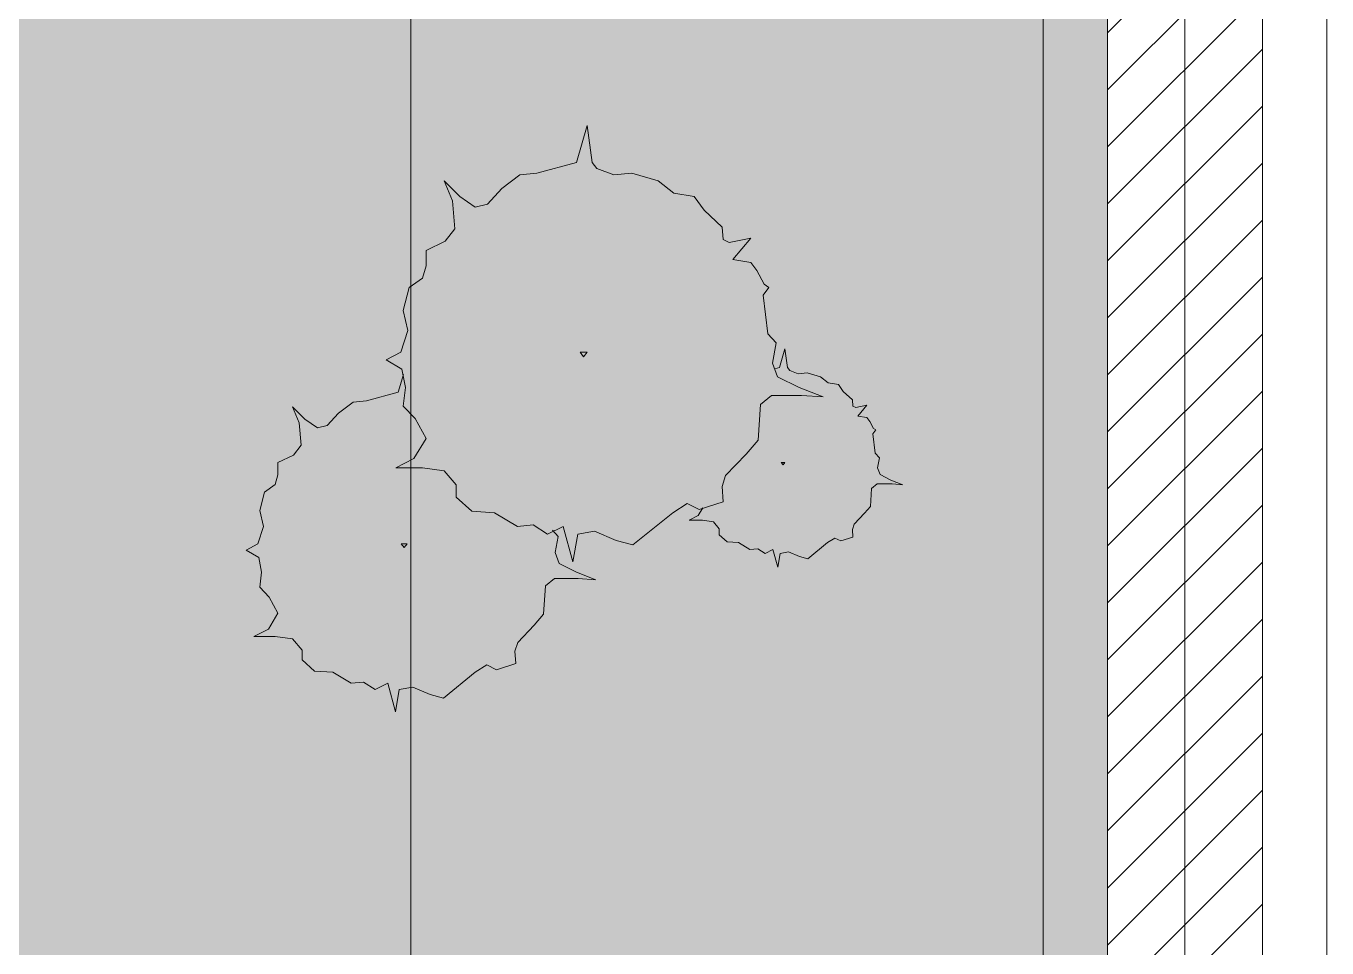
# Model space of a CAD drawing. Header units: millimetres. Extents: x 0 to 71617, y -15450 to 30894.
# Drawn here: x 69608 to 70617, y 19533 to 20247 of the extents above; entities that cross this region are included whole.
import ezdxf

# ---------------------------------------------------------------- set-up
doc = ezdxf.new("R2010")
doc.units = ezdxf.units.MM
doc.linetypes.add('HIDDEN', pattern=[0.375, 0.25, -0.125])
for name, color, linetype, lineweight in [('Hatch', 8, 'Continuous', 5), ('LINE-DETAIL-SAKURA', 2, 'Continuous', 30), ('tree', 251, 'Continuous', 0), ('Wall Brick', 5, 'Continuous', 15)]:
    doc.layers.add(name, color=color, linetype=linetype, lineweight=lineweight)

# ---------------------------------------------------------------- blocks, each defined once
blk = doc.blocks.new('2D WALL G.F')
at = {"layer": 'Hatch', "color": 3, "linetype": 'HIDDEN', "elevation": 7.9}
blk.add_lwpolyline([(50000, -10500), (40000, -10500), (40000, 5500), (50000, 5500)], close=True, dxfattribs=at)
blk = doc.blocks.new('trees top 024')
at = {"color": 0}
for p, q in [((-1.515, 2.858), (-1.577, 2.629)), ((-1.484, 2.679), (-1.515, 2.858)), ((-1.128, 2.748), (-1.236, 2.719)), ((-0.872, 2.54), (-1.128, 2.748)), ((-1.872, 2.629), (-2.019, 2.54)), ((-1.771, 2.619), (-1.872, 2.629)), ((-1.678, 2.679), (-1.771, 2.619)), ((-1.577, 2.629), (-1.678, 2.679)), ((-1.376, 2.659), (-1.484, 2.679)), ((-1.236, 2.719), (-1.376, 2.659)), ((-2.166, 2.53), (-2.267, 2.44)), ((-2.019, 2.54), (-2.166, 2.53)), ((-0.779, 2.48), (-0.872, 2.54)), ((-0.701, 2.52), (-0.779, 2.48)), ((-0.546, 2.47), (-0.701, 2.52)), ((-2.267, 2.44), (-2.267, 2.361)), ((-0.554, 2.371), (-0.546, 2.47)), ((-2.267, 2.361), (-2.345, 2.272)), ((-0.531, 2.301), (-0.554, 2.371)), ((-2.655, 2.252), (-2.538, 2.192)), ((-2.484, 2.252), (-2.655, 2.252)), ((-2.345, 2.272), (-2.484, 2.252)), ((-0.399, 2.162), (-0.531, 2.301)), ((-2.538, 2.192), (-2.461, 2.063)), ((-0.322, 2.073), (-0.399, 2.162)), ((-2.461, 2.063), (-2.531, 1.934)), ((-0.306, 1.844), (-0.322, 2.073)), ((-2.531, 1.934), (-2.608, 1.854)), ((-2.608, 1.854), (-2.593, 1.735)), ((-0.236, 1.785), (-0.306, 1.844)), ((-0.043, 1.785), (-0.236, 1.785)), ((-0.058, 1.735), (0.097, 1.795)), ((0.097, 1.795), (-0.043, 1.785)), ((-2.593, 1.735), (-2.616, 1.616)), ((-0.198, 1.665), (-0.058, 1.735)), ((1.562, 1.695), (1.524, 1.552)), ((1.582, 1.583), (1.562, 1.695)), ((-2.616, 1.616), (-2.717, 1.556)), ((-0.229, 1.576), (-0.198, 1.665)), ((-0.205, 1.447), (-0.229, 1.576)), ((-0.087, 1.652), (-0.165, 1.366)), ((-0.048, 1.428), (-0.087, 1.652)), ((1.461, 1.583), (1.402, 1.546)), ((1.524, 1.552), (1.461, 1.583)), ((1.65, 1.57), (1.582, 1.583)), ((1.737, 1.608), (1.65, 1.57)), ((1.805, 1.626), (1.737, 1.608)), ((1.964, 1.496), (1.805, 1.626)), ((-2.717, 1.556), (-2.624, 1.506)), ((-2.624, 1.506), (-2.577, 1.367)), ((-1.446, 1.536), (-1.469, 1.506)), ((-1.469, 1.506), (-1.422, 1.506)), ((-1.422, 1.506), (-1.446, 1.536)), ((0.262, 1.478), (0.087, 1.404)), ((0.397, 1.515), (0.262, 1.478)), ((0.717, 1.255), (0.397, 1.515)), ((1.155, 1.49), (1.092, 1.434)), ((1.247, 1.496), (1.155, 1.49)), ((1.339, 1.552), (1.247, 1.496)), ((1.402, 1.546), (1.339, 1.552)), ((2.023, 1.459), (1.964, 1.496)), ((2.071, 1.483), (2.023, 1.459)), ((2.168, 1.452), (2.071, 1.483)), ((-2.577, 1.367), (-2.608, 1.238)), ((-0.533, 1.366), (-0.717, 1.255)), ((-0.407, 1.354), (-0.533, 1.366)), ((-0.291, 1.428), (-0.407, 1.354)), ((-0.165, 1.366), (-0.291, 1.428)), ((-0.25, 1.397), (-0.205, 1.447)), ((0.087, 1.404), (-0.048, 1.428)), ((1.092, 1.384), (1.044, 1.328)), ((1.092, 1.434), (1.092, 1.384)), ((2.163, 1.39), (2.168, 1.452)), ((2.178, 1.347), (2.163, 1.39)), ((0.957, 1.316), (0.85, 1.316)), ((0.85, 1.316), (0.923, 1.279)), ((0.923, 1.279), (0.96, 1.217)), ((1.044, 1.328), (0.957, 1.316)), ((2.26, 1.26), (2.178, 1.347)), ((2.308, 1.204), (2.26, 1.26)), ((-2.608, 1.238), (-2.569, 1.089)), ((-0.901, 1.242), (-1.027, 1.13)), ((-0.717, 1.255), (-0.901, 1.242)), ((0.833, 1.18), (0.717, 1.255)), ((0.93, 1.23), (0.833, 1.18)), ((1.124, 1.168), (0.93, 1.23)), ((1.114, 1.043), (1.124, 1.168)), ((2.318, 1.061), (2.308, 1.204)), ((-2.569, 1.089), (-2.484, 1.029)), ((-1.027, 1.13), (-1.027, 1.031)), ((2.362, 1.024), (2.318, 1.061)), ((-2.484, 1.029), (-2.461, 0.95)), ((-2.461, 0.95), (-2.461, 0.851)), ((-1.027, 1.031), (-1.124, 0.919)), ((1.143, 0.956), (1.114, 1.043)), ((1.308, 0.783), (1.143, 0.956)), ((2.483, 1.024), (2.362, 1.024)), ((2.366, 0.893), (2.386, 0.949)), ((2.386, 0.949), (2.473, 0.993)), ((2.473, 0.993), (2.57, 1.03)), ((2.57, 1.03), (2.483, 1.024)), ((-2.461, 0.851), (-2.337, 0.791)), ((-1.298, 0.894), (-1.511, 0.894)), ((-1.511, 0.894), (-1.366, 0.82)), ((-1.124, 0.919), (-1.298, 0.894)), ((1.606, 0.869), (1.591, 0.85)), ((1.591, 0.85), (1.62, 0.85)), ((1.62, 0.85), (1.606, 0.869)), ((2.381, 0.813), (2.366, 0.893)), ((-2.337, 0.791), (-2.275, 0.711)), ((-1.366, 0.82), (-1.269, 0.658)), ((1.405, 0.671), (1.308, 0.783)), ((2.328, 0.62), (2.347, 0.775)), ((2.347, 0.775), (2.381, 0.813)), ((-2.275, 0.711), (-2.29, 0.533)), ((-1.269, 0.658), (-1.356, 0.497)), ((1.424, 0.385), (1.405, 0.671)), ((-2.29, 0.533), (-2.345, 0.403)), ((-2.244, 0.503), (-2.143, 0.572)), ((-2.143, 0.572), (-2.066, 0.552)), ((-2.066, 0.552), (-1.973, 0.453)), ((2.304, 0.521), (2.333, 0.577)), ((2.352, 0.589), (2.328, 0.62)), ((2.333, 0.577), (2.352, 0.589)), ((-2.345, 0.403), (-2.244, 0.503)), ((-1.973, 0.453), (-1.856, 0.364)), ((-1.356, 0.497), (-1.453, 0.397)), ((2.207, 0.477), (2.279, 0.49)), ((2.279, 0.39), (2.207, 0.477)), ((2.279, 0.49), (2.304, 0.521)), ((-1.856, 0.364), (-1.748, 0.354)), ((-1.748, 0.354), (-1.492, 0.284)), ((-1.453, 0.397), (-1.434, 0.248)), ((1.511, 0.311), (1.424, 0.385)), ((1.734, 0.248), (1.928, 0.323)), ((1.928, 0.323), (1.754, 0.311)), ((2.09, 0.279), (2.163, 0.347)), ((2.163, 0.347), (2.168, 0.397)), ((2.168, 0.397), (2.192, 0.409)), ((2.192, 0.409), (2.279, 0.39)), ((-1.492, 0.284), (-1.451, 0.142)), ((-1.434, 0.248), (-1.463, 0.099)), ((1.754, 0.311), (1.511, 0.311)), ((1.56, 0.161), (1.734, 0.248)), ((1.906, 0.161), (1.969, 0.21)), ((1.969, 0.21), (2.052, 0.223)), ((2.052, 0.223), (2.09, 0.279)), ((1.521, 0.05), (1.56, 0.161)), ((1.64, 0.086), (1.659, 0.111)), ((1.659, 0.111), (1.727, 0.136)), ((1.727, 0.136), (1.8, 0.13)), ((1.8, 0.13), (1.906, 0.161)), ((-1.463, 0.099), (-1.589, 0.025)), ((-1.589, 0.025), (-1.473, -0.037)), ((0, 0), (-0.029, -0.037)), ((0.029, -0.037), (0, 0)), ((1.55, -0.112), (1.521, 0.05)), ((1.539, 0.096), (1.577, 0.086)), ((1.577, 0.086), (1.62, -0.063)), ((1.62, -0.063), (1.64, 0.086)), ((-1.473, -0.037), (-1.415, -0.211)), ((-0.029, -0.037), (0.029, -0.037)), ((1.444, -0.497), (1.482, -0.186)), ((1.482, -0.186), (1.55, -0.112)), ((-1.415, -0.211), (-1.453, -0.373)), ((-1.453, -0.373), (-1.405, -0.559)), ((1.492, -0.559), (1.444, -0.497)), ((-1.405, -0.559), (-1.298, -0.634)), ((1.395, -0.696), (1.453, -0.584)), ((1.453, -0.584), (1.492, -0.559)), ((-1.298, -0.634), (-1.269, -0.733)), ((-1.269, -0.733), (-1.269, -0.857)), ((1.347, -0.758), (1.395, -0.696)), ((1.201, -0.783), (1.347, -0.758)), ((1.347, -0.956), (1.201, -0.783)), ((-1.269, -0.857), (-1.114, -0.932)), ((-1.114, -0.932), (-1.037, -1.031)), ((1.124, -0.944), (1.172, -0.919)), ((1.172, -0.919), (1.347, -0.956)), ((-1.037, -1.031), (-1.056, -1.255)), ((0.969, -1.18), (1.114, -1.043)), ((1.114, -1.043), (1.124, -0.944)), ((-1.056, -1.255), (-1.124, -1.416)), ((-0.998, -1.292), (-0.872, -1.205)), ((-0.872, -1.205), (-0.775, -1.23)), ((-0.775, -1.23), (-0.659, -1.354)), ((0.891, -1.292), (0.969, -1.18)), ((-1.124, -1.416), (-0.998, -1.292)), ((-0.659, -1.354), (-0.514, -1.466)), ((0.601, -1.416), (0.727, -1.317)), ((0.727, -1.317), (0.891, -1.292)), ((-0.514, -1.466), (-0.378, -1.478)), ((0.107, -1.515), (0.242, -1.466)), ((0.242, -1.466), (0.388, -1.478)), ((0.388, -1.478), (0.601, -1.416)), ((-0.378, -1.478), (-0.058, -1.565)), ((-0.058, -1.565), (0.029, -1.863)), ((0.029, -1.863), (0.068, -1.565)), ((0.068, -1.565), (0.107, -1.515))]:
    blk.add_line(p, q, dxfattribs=at)
blk = doc.blocks.new('tree0002')
at = {"color": 0, "xscale": 500, "yscale": 500, "zscale": 500}
blk.add_blockref('trees top 024', (1737265.6, 70359.9), dxfattribs=at)
blk = doc.blocks.new('LANDSCAPE SITE')
h = blk.add_hatch()
h.set_pattern_fill('AR-SAND', color=256, scale=5, angle=180, style=0)
h.paths.add_polyline_path([(51940, 15839.6), (51400, 15839.6), (51400, 110), (51940, 110)])
h = blk.add_hatch()
h.set_pattern_fill('AR-SAND', color=256, scale=5, angle=180, style=0)
h.paths.add_polyline_path([(48450, 14900), (48150, 14900), (48150, 14100), (48450, 14100)], flags=16)
h.paths.add_polyline_path([(48050, 14900), (47750, 14900), (47750, 14100), (48050, 14100)], flags=16)
h.paths.add_polyline_path([(47650, 14900), (47350, 14900), (47350, 14100), (47650, 14100)], flags=16)
h.paths.add_polyline_path([(47250, 14900), (46950, 14900), (46950, 14100), (47250, 14100)], flags=16)
h.paths.add_polyline_path([(46850, 14900), (46550, 14900), (46550, 14100), (46850, 14100)], flags=16)
h.paths.add_polyline_path([(46450, 14900), (46150, 14900), (46150, 14100), (46450, 14100)], flags=16)
h.paths.add_polyline_path([(46050, 14900), (45750, 14900), (45750, 14100), (46050, 14100)], flags=16)
h.paths.add_polyline_path([(45650, 14900), (45350, 14900), (45350, 14100), (45650, 14100)], flags=16)
h.paths.add_polyline_path([(45250, 14900), (44950, 14900), (44950, 14100), (45250, 14100)], flags=16)
h.paths.add_polyline_path([(44850, 14900), (44550, 14900), (44550, 14100), (44850, 14100)], flags=16)
h.paths.add_polyline_path([(44450, 14900), (44150, 14900), (44150, 14100), (44450, 14100)], flags=16)
h.paths.add_polyline_path([(47410, 107.5), (48195.2, 112.5), (48195.2, 110), (51400, 110), (51400, 15800), (47250, 15800), (47250, 15339.6), (43950, 15339.6), (43950, 14010), (50110, 14010), (50110, 3800), (47410, 3795)])
at = {"elevation": 0}
for points in [[(51400, 110), (51940, 110), (51940, 15839.6), (51400, 15839.6)], [(51940, 15839.6), (51400, 15839.6), (51400, 110), (51940, 110)]]:
    blk.add_lwpolyline(points, close=True, dxfattribs=at)
at = {"xscale": -0.1925586510379964, "yscale": 0.1925586510379964, "zscale": 0.1925586510379964, "rotation": 180}
blk.add_blockref('tree0002', (-282991.6, 20292.5, 0), dxfattribs=at)
blk = doc.blocks.new('FENCE1')
at = {"layer": 'Hatch'}
h = blk.add_hatch(dxfattribs=at)
h.set_pattern_fill('LINE', color=256, scale=250, angle=45, style=0)
h.set_pattern_definition([(45, (-110, -110), (-22.097087, 22.097087), [])])
h.paths.add_polyline_path([(110, 15959.6), (1890, 15959.6), (1890, 15839.6), (110, 15839.6)])
h.paths.add_polyline_path([(2110, 15840), (5871.9, 15839.6), (5871.9, 15959.6), (2110, 15960)])
h.paths.add_polyline_path([(6091.9, 15959.6), (9890, 15959.6), (9890, 15839.6), (6091.9, 15839.6)])
h.paths.add_polyline_path([(10110, 15959.6), (13890, 15959.6), (13890, 15839.6), (10112, 15839.6)])
h.paths.add_polyline_path([(14110, 15839.6), (17890, 15839.6), (17890, 15959.6), (14110, 15959.6)])
h.paths.add_polyline_path([(18110, 15839.6), (21890, 15839.6), (21890, 15959.6), (18110, 15959.6)])
h.paths.add_polyline_path([(22110, 15959.6), (25890, 15959.6), (25890, 15839.6), (22110, 15839.6)])
h.paths.add_polyline_path([(26110, 15839.6), (29890, 15839.6), (29890, 15959.6), (26110, 15959.6)])
h.paths.add_polyline_path([(30110, 15959.6), (33890, 15959.6), (33890, 15839.6), (30110, 15839.6)])
h.paths.add_polyline_path([(34110, 15959.6), (37890, 15959.6), (37890, 15839.6), (34110, 15839.6)])
h.paths.add_polyline_path([(38110, 15839.6), (41890, 15839.6), (41890, 15959.6), (38110, 15959.6)])
h.paths.add_polyline_path([(42110, 15839.6), (45890, 15839.6), (45890, 15949.6), (42110, 15949.6)])
h.paths.add_polyline_path([(46110, 15839.6), (49890, 15839.6), (49890, 15959.6), (46110, 15959.6)])
h.paths.add_polyline_path([(50110, 15839.6), (51890, 15839.6), (51890, 15959.6), (50110, 15959.6)])
h.paths.add_polyline_path([(51940, 10609.7), (52060, 10609.7), (52060, 15789.6), (51940, 15789.6)])
h.paths.add_polyline_path([(51940, 5509.9), (52060, 5509.9), (52060, 10389.7), (51940, 10389.7)])
h.paths.add_polyline_path([(51940, 110), (52060, 110), (52060, 5289.9), (51940, 5289.9)])
h.paths.add_polyline_path([(-60, 5289.9), (60, 5289.9), (60, 110), (-60, 110)])
h.paths.add_polyline_path([(-60, 10389.7), (60, 10389.7), (60, 5509.9), (-60, 5509.9)])
h.paths.add_polyline_path([(-70, 15789.6), (70, 15789.6), (70, 10609.7), (-70, 10609.7)])
at = {"layer": 'Hatch', "color": 3}
blk.add_lwpolyline([(52000, -100), (42000, -100), (42000, 15900), (52000, 15900)], close=True, dxfattribs=at)
at = {"layer": 'Hatch', "elevation": -7.9}
for points in [[(51890, 10389.2), (51940, 10389.2), (51940, 5509.3), (51890, 5509.3)], [(52110, 5509.3), (52060, 5509.3), (52060, 10389.2), (52110, 10389.2)]]:
    blk.add_lwpolyline(points, close=True, dxfattribs=at)
at = {"layer": 'Wall Brick', "elevation": -7.9}
blk.add_lwpolyline([(51940, 5509.9), (52060, 5509.9), (52060, 10389.7), (51940, 10389.7)], close=True, dxfattribs=at)

msp = doc.modelspace()

# ---------------------------------------------------------------- block references
at = {"layer": 'LINE-DETAIL-SAKURA'}
msp.add_blockref('FENCE1', (18506.5, 13247.1, 15.9), dxfattribs=at)
at = {"layer": 'tree'}
msp.add_blockref('LANDSCAPE SITE', (18506.5, 13246.7), dxfattribs=at)
at = {"layer": 'Wall Brick', "color": 1}
msp.add_blockref('2D WALL G.F', (20506.5, 23646.7, 0), dxfattribs=at)

doc.saveas('drawing.dxf')
